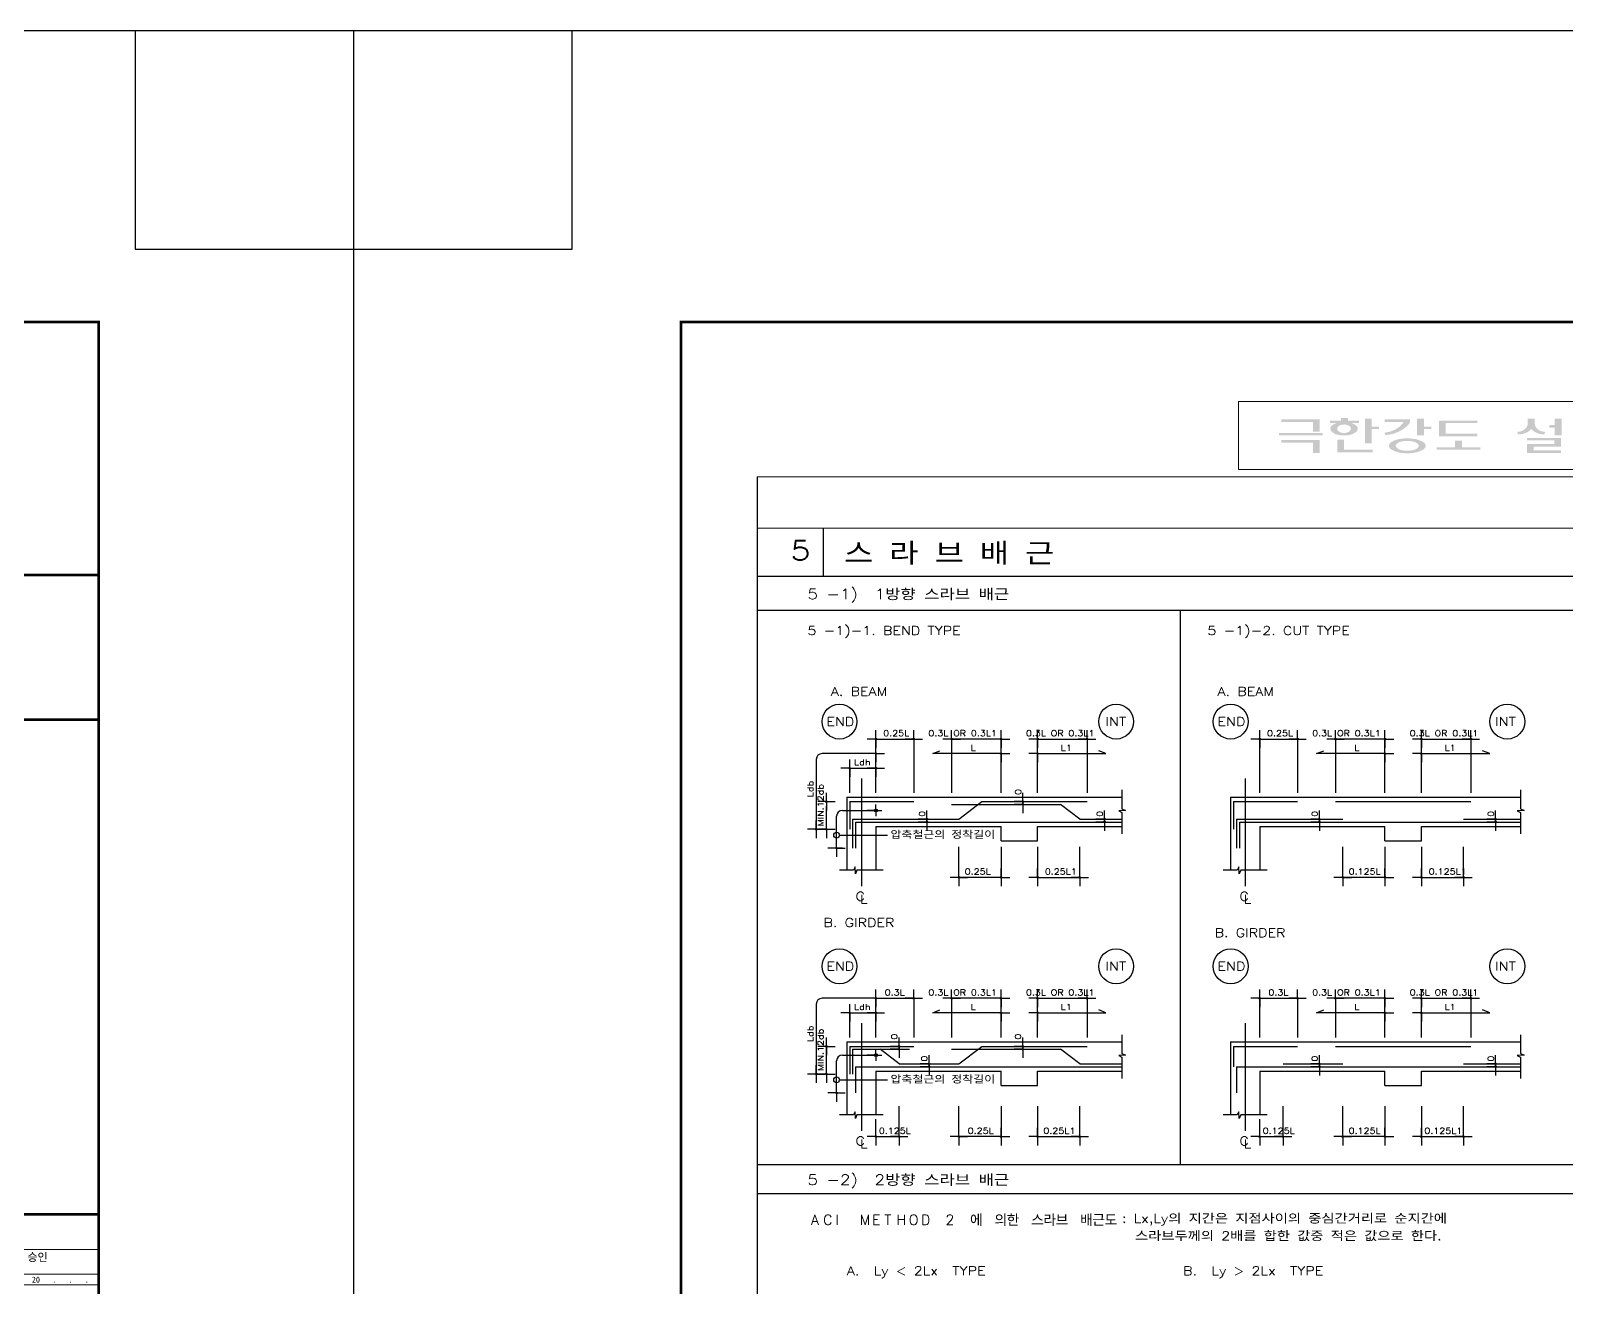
# Model space of a CAD drawing. Header units: millimetres. Extents: x 2237537 to 2823092, y 532110 to 734861.
# Drawn here: x 2626783 to 2669247, y 567281 to 602024 of the extents above; entities that cross this region are included whole.
import ezdxf
from ezdxf.lldxf.tags import DXFTag

# ---------------------------------------------------------------- set-up
doc = ezdxf.new("R2010")
doc.units = ezdxf.units.MM
doc.header["$LTSCALE"] = 300
doc.header["$MEASUREMENT"] = 0
doc.layers.get('0').update_dxf_attribs({"lineweight": 0})
for name, color, linetype in [('1', 1, 'DASHED'), ('2', 2, 'Continuous'), ('3', 3, 'Continuous'), ('4', 4, 'Continuous'), ('6TEX', 6, 'Continuous'), ('A-SHT', 9, 'Continuous'), ('BOX-T2', 4, 'Continuous'), ('FORM', 4, 'Continuous'), ('P', 7, 'Continuous'), ('T', 3, 'Continuous')]:
    doc.layers.add(name, color=color, linetype=linetype)
doc.layers.add('text', color=7, linetype='Continuous', lineweight=30)
doc.layers.add('가구', color=8, linetype='Continuous', lineweight=5)
doc.styles.add('box4', font='GulimChe.ttf')
doc.styles.add('HS', font='romans__.ttf', dxfattribs={"width": 1.1, "bigfont": 'ghs'})
tags = doc.linetypes.add('CENTER', pattern=[45, 40, -2, 1, -2]).pattern_tags.tags
tags[10:11] = [DXFTag(74, 4), DXFTag(75, 0), DXFTag(340, '0'), DXFTag(46, 1.0), DXFTag(50, 0.0), DXFTag(44, 0.0), DXFTag(45, 0.0)]
tags[8:9] = [DXFTag(74, 4), DXFTag(75, 0), DXFTag(340, '0'), DXFTag(46, 1.0), DXFTag(50, 0.0), DXFTag(44, 0.0), DXFTag(45, 0.0)]
tags[6:7] = [DXFTag(74, 4), DXFTag(75, 0), DXFTag(340, '0'), DXFTag(46, 1.0), DXFTag(50, 0.0), DXFTag(44, 0.0), DXFTag(45, 0.0)]
tags[4:5] = [DXFTag(74, 4), DXFTag(75, 0), DXFTag(340, '0'), DXFTag(46, 1.0), DXFTag(50, 0.0), DXFTag(44, 0.0), DXFTag(45, 0.0)]
tags = doc.linetypes.add('DASHED', pattern=[3, 2, -1]).pattern_tags.tags
tags[6:7] = [DXFTag(74, 4), DXFTag(75, 0), DXFTag(340, '0'), DXFTag(46, 1.0), DXFTag(50, 0.0), DXFTag(44, 0.0), DXFTag(45, 0.0)]
tags[4:5] = [DXFTag(74, 4), DXFTag(75, 0), DXFTag(340, '0'), DXFTag(46, 1.0), DXFTag(50, 0.0), DXFTag(44, 0.0), DXFTag(45, 0.0)]

# ---------------------------------------------------------------- blocks, each defined once
blk = doc.blocks.new('P')
at = {"layer": '2'}
for q in [(-600, 0), (0, 600), (600, 0), (0, -600)]:
    blk.add_line((0, 0), q, dxfattribs=at)
at = {"layer": '4'}
for radius in [50, 25]:
    blk.add_circle((0, 0), radius, dxfattribs=at)
blk = doc.blocks.new('0')
at = {"layer": 'P'}
for p in [(0, 0), (0, -200)]:
    blk.add_blockref('P', p, dxfattribs=at)
at = {"layer": 'T', "style": 'HS', "width": 1.2}
blk.add_text('0', height=400, rotation=90, dxfattribs=at).set_placement((-129, 155))
blk = doc.blocks.new('FORM')
for points in [[(156063, 41627), (159038, 41627)], [(156063, 41286), (159038, 41286)], [(155038, 41140), (159038, 41140)], [(155038, 41140), (159038, 41140)]]:
    blk.add_lwpolyline(points)
at = {"layer": 'A-SHT'}
blk.add_lwpolyline([(157038, 42115), (159038, 42115)], dxfattribs=at)
at = {"layer": 'FORM', "flags": 128}
blk.add_lwpolyline([(162564, 26543), (159542, 26543), (159542, 23521), (162564, 23521), (162564, 58478), (159542, 58478), (159542, 55456), (162564, 55456), (162564, 58478), (115719, 58478), (115719, 55456), (118742, 55456), (118742, 58478), (115719, 58478), (115719, 23521), (118742, 23521), (118742, 26543), (115719, 26543), (115719, 23521), (162564, 23521)], dxfattribs=at)
at = {"layer": 'FORM', "const_width": 37.8}
blk.add_lwpolyline([(120245, 27347), (120245, 54452), (159038, 54452), (159038, 27347)], close=True, dxfattribs=at)
at = {"layer": 'FORM', "const_width": 37.5}
for points in [[(159038, 50952), (155038, 50952)], [(159038, 48952), (155038, 48952)], [(155038, 42115), (159038, 42115)]]:
    blk.add_lwpolyline(points, dxfattribs=at)
at = {"layer": 'BOX-T2', "style": 'box4'}
for s, height, p in [('승인', 110.6, (158054, 41468)), ('20   .   .   .', 82.9, (158114, 41171))]:
    blk.add_text(s, height=height, dxfattribs=at).set_placement(p)

msp = doc.modelspace()

# ---------------------------------------------------------------- hatches: boundary and pattern name
at = {"layer": 'text'}
h = msp.add_hatch(color=256, dxfattribs=at)
h.paths.add_polyline_path([(2661364.8, 591206.7), (2661364.8, 591275.6), (2662428.2, 591275.6), (2662428.2, 590940.8), (2662239.1, 590940.8), (2662239.1, 591206.7)])
h.paths.add_polyline_path([(2661305.7, 590832.5), (2661305.7, 590901.4), (2662510.9, 590901.4), (2662510.9, 590832.5)])
h.paths.add_polyline_path([(2661364.8, 590635.6), (2661364.8, 590704.5), (2662428.2, 590704.5), (2662428.2, 590350.1), (2662239.1, 590350.1), (2662239.1, 590635.6)])
h = msp.add_hatch(color=256, dxfattribs=at)
h.paths.add_polyline_path([(2661364.8, 591206.7), (2661364.8, 591275.6), (2662428.2, 591275.6), (2662428.2, 590940.8), (2662239.1, 590940.8), (2662239.1, 591206.7)])
h.paths.add_polyline_path([(2661305.7, 590832.5), (2661305.7, 590901.4), (2662510.9, 590901.4), (2662510.9, 590832.5)])
h.paths.add_polyline_path([(2661364.8, 590635.6), (2661364.8, 590704.5), (2662428.2, 590704.5), (2662428.2, 590350.1), (2662239.1, 590350.1), (2662239.1, 590635.6)])
h = msp.add_hatch(color=256, dxfattribs=at)
h.paths.add_polyline_path([(2662900.8, 591177.1), (2662711.7, 591177.1), (2662711.7, 591246.1), (2663018.9, 591246.1), (2663018.9, 591315), (2663208, 591315), (2663208, 591246.1), (2663515.2, 591246.1), (2663515.2, 591177.1), (2663302.5, 591177.1), (2663331.3, 591166.7), (2663359.1, 591154.4), (2663385.6, 591140.4), (2663410.7, 591124.7), (2663434.2, 591107.3), (2663456.1, 591088.5), (2663469, 591066.9), (2663476.9, 591043.6), (2663479.5, 591019.6), (2663476.9, 590995.5), (2663469, 590972.3), (2663456.1, 590950.7), (2663430.7, 590929.6), (2663403.5, 590910.2), (2663374.5, 590892.7), (2663343.9, 590877.1), (2663312, 590863.6), (2663278.9, 590852.2), (2663214.5, 590840.4), (2663149, 590833.9), (2663083, 590832.8), (2663017.3, 590837.2), (2662952.4, 590847), (2662889, 590862.1), (2662861.9, 590872.5), (2662836, 590884.8), (2662811.4, 590898.9), (2662788.3, 590914.7), (2662766.8, 590932), (2662747.2, 590950.7), (2662734.3, 590972.3), (2662726.4, 590995.5), (2662723.7, 591019.6), (2662726.4, 591043.6), (2662734.3, 591066.9), (2662747.2, 591088.5), (2662768.5, 591107.8), (2662791.8, 591125.5), (2662816.9, 591141.4), (2662843.5, 591155.4), (2662871.6, 591167.3)])
h.paths.add_polyline_path([(2662959.8, 591098.4), (2663003.4, 591119.7), (2663051.4, 591133), (2663101.6, 591137.4), (2663151.9, 591133), (2663199.9, 591119.7), (2663243.4, 591098.4), (2663268.6, 591076.6), (2663284.8, 591049.5), (2663290.3, 591019.6), (2663284.8, 590989.7), (2663268.6, 590962.6), (2663243.4, 590940.8), (2663199.9, 590919.5), (2663151.9, 590906.2), (2663101.6, 590901.8), (2663051.4, 590906.2), (2663003.4, 590919.5), (2662959.8, 590940.8), (2662934.6, 590962.6), (2662918.5, 590989.7), (2662913, 591019.6), (2662918.5, 591049.5), (2662934.6, 591076.6)], flags=16)
h.paths.add_polyline_path([(2663680.6, 590615.9), (2663680.6, 591295.3), (2663869.6, 591295.3), (2663869.6, 591078.7), (2664070.5, 591078.7), (2664070.5, 591009.8), (2663869.6, 591009.8), (2663869.6, 590615.9)])
h.paths.add_polyline_path([(2662912.6, 590714.4), (2663101.6, 590714.4), (2663101.6, 590438.7), (2663893.3, 590438.7), (2663893.3, 590369.7), (2662912.6, 590369.7)])
h = msp.add_hatch(color=256, dxfattribs=at)
h.paths.add_polyline_path([(2665122.1, 590832.5), (2665122.1, 591295.3), (2665311.1, 591295.3), (2665311.1, 591078.7), (2665512, 591078.7), (2665512, 591009.8), (2665311.1, 591009.8), (2665311.1, 590832.5)])
h.paths.add_polyline_path([(2664637.6, 590734.1), (2664707.9, 590744.9), (2664778.9, 590751.4), (2664850.3, 590753.6), (2664921.7, 590751.4), (2664992.7, 590744.9), (2665063, 590734.1), (2665107.8, 590724.6), (2665151.5, 590712.2), (2665194, 590697), (2665234.9, 590679.1), (2665274, 590658.6), (2665311.1, 590635.6), (2665336.5, 590610.1), (2665352.5, 590579.8), (2665358, 590547), (2665352.5, 590514.2), (2665336.5, 590483.9), (2665311.1, 590458.4), (2665274, 590435.4), (2665234.9, 590414.8), (2665194, 590396.9), (2665151.5, 590381.7), (2665107.8, 590369.4), (2665063, 590359.9), (2664992.7, 590349.1), (2664921.7, 590342.5), (2664850.3, 590340.4), (2664778.9, 590342.5), (2664707.9, 590349.1), (2664637.6, 590359.9), (2664592.8, 590369.4), (2664549.1, 590381.7), (2664506.6, 590396.9), (2664465.7, 590414.8), (2664426.6, 590435.4), (2664389.5, 590458.4), (2664364.1, 590483.9), (2664348.1, 590514.2), (2664342.6, 590547), (2664348.1, 590579.8), (2664364.1, 590610.1), (2664389.5, 590635.6), (2664425.9, 590659.5), (2664464.8, 590680.5), (2664505.7, 590698.7), (2664548.3, 590713.7), (2664592.4, 590725.5)])
h.paths.add_polyline_path([(2664684.9, 590665.1), (2664739.2, 590676), (2664794.5, 590682.5), (2664850.3, 590684.7), (2664906.1, 590682.5), (2664961.4, 590676), (2665015.7, 590665.1), (2665040.6, 590658.6), (2665064.5, 590649.9), (2665087.2, 590639.2), (2665108.5, 590626.6), (2665128, 590612.2), (2665145.7, 590596.2), (2665158.3, 590581.6), (2665166.3, 590564.8), (2665168.9, 590547), (2665166.3, 590529.1), (2665158.3, 590512.4), (2665145.7, 590497.7), (2665128, 590481.8), (2665108.5, 590467.4), (2665087.2, 590454.8), (2665064.5, 590444.1), (2665040.6, 590435.4), (2665015.7, 590428.8), (2664961.4, 590418), (2664906.1, 590411.5), (2664850.3, 590409.3), (2664794.5, 590411.5), (2664739.2, 590418), (2664684.9, 590428.8), (2664660, 590435.4), (2664636.1, 590444.1), (2664613.4, 590454.8), (2664592.1, 590467.4), (2664572.6, 590481.8), (2664554.9, 590497.7), (2664542.3, 590512.4), (2664534.4, 590529.1), (2664531.7, 590547), (2664534.4, 590564.8), (2664542.3, 590581.6), (2664554.9, 590596.2), (2664572.6, 590612.2), (2664592.1, 590626.6), (2664613.4, 590639.2), (2664636.1, 590649.9), (2664660, 590658.6)], flags=16)
h.paths.add_polyline_path([(2664732.2, 591177.1), (2664732.2, 591206.7), (2664224.1, 591206.7), (2664224.1, 591275.6), (2664921.2, 591275.6), (2664921.2, 591177.1), (2664838.5, 591088.1), (2664740.8, 591010.4), (2664630.3, 590945.7), (2664509.5, 590895.4), (2664381, 590860.7), (2664247.7, 590842.4), (2664224.1, 590911.3), (2664325.6, 590927.3), (2664423.2, 590955.7), (2664514.5, 590995.9), (2664597.7, 591047), (2664670.8, 591107.9)])
h = msp.add_hatch(color=256, dxfattribs=at)
h.paths.add_polyline_path([(2665724.6, 590812.8), (2665724.6, 591246.1), (2666788, 591246.1), (2666788, 591177.1), (2665913.7, 591177.1), (2665913.7, 590881.7), (2666788, 590881.7), (2666788, 590812.8)])
h.paths.add_polyline_path([(2665665.6, 590438.7), (2665665.6, 590507.6), (2666173.6, 590507.6), (2666173.6, 590684.8), (2666362.7, 590684.8), (2666362.7, 590507.6), (2666870.7, 590507.6), (2666870.7, 590438.7)])
h = msp.add_hatch(color=256, dxfattribs=at)
h.paths.add_polyline_path([(2668928, 590832.5), (2668928, 591049.1), (2668774.4, 591049.1), (2668774.4, 591118.1), (2668928, 591118.1), (2668928, 591295.3), (2669117.1, 591295.3), (2669117.1, 590832.5)])
h.paths.add_polyline_path([(2668160, 590694.7), (2668160, 590763.6), (2669105.2, 590763.6), (2669105.2, 590527.3), (2668349.1, 590527.3), (2668349.1, 590419), (2669105.2, 590419), (2669105.2, 590350.1), (2668160, 590350.1), (2668160, 590596.2), (2668916.2, 590596.2), (2668916.2, 590694.7)])
h.paths.add_polyline_path([(2668183.6, 591177.1), (2668183.6, 591295.3), (2668372.7, 591295.3), (2668372.7, 591177.1), (2668382.4, 591113.3), (2668411.8, 591053.8), (2668458.7, 591002.7), (2668520, 590963.6), (2668591.5, 590939.1), (2668668.1, 590931), (2668632.6, 590862.1), (2668564.4, 590866.4), (2668497.8, 590879.5), (2668434.5, 590901), (2668375.8, 590930.4), (2668323.3, 590966.9), (2668278.2, 591009.8), (2668233, 590966.9), (2668180.5, 590930.4), (2668121.9, 590901), (2668058.5, 590879.5), (2667991.9, 590866.4), (2667923.7, 590862.1), (2667888.3, 590931), (2667964.9, 590939.1), (2668036.3, 590963.6), (2668097.6, 591002.7), (2668144.5, 591053.8), (2668173.9, 591113.3)])

# ---------------------------------------------------------------- linework, layer by layer
for p, q in [((2712465.4, 589685.9, -1000), (2646873.3, 589685.9, -1000)), ((2712465.4, 588273.2, -1000), (2646873.3, 588273.2, -1000))]:
    msp.add_line(p, q)
at = {"layer": '1', "color": 7}
for p, q in [((2648694.2, 588273.2, -1000), (2648694.2, 586931, -1000)), ((2669862.3, 586931, -1000), (2646873.3, 586931, -1000)), ((2669862.3, 585989.2, -1000), (2646873.3, 585989.2, -1000)), ((2646873.3, 570677.8, -1000), (2669862.3, 570677.8, -1000)), ((2646873.3, 569872.5, -1000), (2669862.3, 569872.5, -1000))]:
    msp.add_line(p, q, dxfattribs=at)
at = {"layer": '2'}
for p, q in [((2650155.8, 582439.8, -1000), (2651202.7, 582439.8, -1000)), ((2650155.8, 580950.1, -1000), (2650155.8, 582439.8, -1000)), ((2651202.7, 582439.8, -1000), (2651202.7, 580950.1, -1000)), ((2653618.5, 582439.8, -1000), (2652249.6, 582439.8, -1000)), ((2652249.6, 582439.8, -1000), (2652249.6, 580950.1, -1000)), ((2653618.5, 580950.1, -1000), (2653618.5, 582439.8, -1000)), ((2654625.2, 582439.8, -1000), (2655994.1, 582439.8, -1000)), ((2654625.2, 580950.1, -1000), (2654625.2, 582439.8, -1000)), ((2655994.1, 582439.8, -1000), (2655994.1, 580950.1, -1000)), ((2660769.7, 580950.1, -1000), (2660769.7, 582439.8, -1000)), ((2660769.7, 582439.8, -1000), (2661816.5, 582439.8, -1000)), ((2661816.5, 582439.8, -1000), (2661816.5, 580950.1, -1000)), ((2664232.4, 582439.8, -1000), (2662863.4, 582439.8, -1000)), ((2662863.4, 582439.8, -1000), (2662863.4, 580950.1, -1000)), ((2664232.4, 580950.1, -1000), (2664232.4, 582439.8, -1000)), ((2665239, 582439.8, -1000), (2666608, 582439.8, -1000)), ((2665239, 580950.1, -1000), (2665239, 582439.8, -1000)), ((2666608, 582439.8, -1000), (2666608, 580950.1, -1000)), ((2648505, 581876.1, -1000), (2648505, 579943.5, -1000)), ((2650155.8, 582037.2, -1000), (2648666.1, 582037.2, -1000)), ((2651726.1, 582037.2, -1000), (2651927.5, 582117.7, -1000)), ((2653618.5, 582037.2, -1000), (2651726.1, 582037.2, -1000)), ((2654625.2, 582037.2, -1000), (2656517.6, 582037.2, -1000)), ((2656517.6, 582037.2, -1000), (2656316.2, 582117.7, -1000)), ((2662340, 582037.2, -1000), (2662541.3, 582117.7, -1000)), ((2664232.4, 582037.2, -1000), (2662340, 582037.2, -1000)), ((2665239, 582037.2, -1000), (2667131.4, 582037.2, -1000)), ((2667131.4, 582037.2, -1000), (2666930.1, 582117.7, -1000)), ((2649431.1, 581634.6, -1000), (2650155.8, 581634.6, -1000)), ((2649431.1, 580950.1, -1000), (2649431.1, 581634.6, -1000)), ((2656960.5, 581030.6, -1000), (2656960.5, 580507.2, -1000)), ((2667976.9, 581030.6, -1000), (2667976.9, 580507.2, -1000)), ((2648786.9, 580024, -1000), (2648786.9, 580587.7, -1000)), ((2649350.6, 580829.3, -1000), (2649350.6, 578816.1, -1000)), ((2649350.6, 580829.3, -1000), (2656960.5, 580829.3, -1000)), ((2650155.8, 580466.9, -1000), (2650155.8, 580628, -1000)), ((2656960.5, 580507.2, -1000), (2657062.3, 580461.8, -1000)), ((2659964.4, 580829.3, -1000), (2659964.4, 578816.1, -1000)), ((2659964.4, 580829.3, -1000), (2667976.9, 580829.3, -1000)), ((2667976.9, 580507.2, -1000), (2668078.8, 580461.8, -1000)), ((2649068.7, 579420, -1000), (2649068.7, 580305.8, -1000)), ((2649229.8, 580466.9, -1000), (2650155.8, 580466.9, -1000)), ((2650155.8, 580466.9, -1000), (2649914.3, 580466.9, -1000)), ((2650155.8, 580466.9, -1000), (2650155.8, 580305.8, -1000)), ((2650155.8, 580466.9, -1000), (2650155.8, 580305.8, -1000)), ((2650155.8, 580466.9, -1000), (2650316.9, 580466.9, -1000)), ((2657062.3, 580461.8, -1000), (2656874.8, 580453.8, -1000)), ((2656874.8, 580453.8, -1000), (2656960.5, 580409.1, -1000)), ((2656960.5, 580409.1, -1000), (2656960.5, 579822.7, -1000)), ((2668078.8, 580461.8, -1000), (2667891.3, 580453.8, -1000)), ((2667891.3, 580453.8, -1000), (2667976.9, 580409.1, -1000)), ((2667976.9, 580409.1, -1000), (2667976.9, 579822.7, -1000)), ((2649149.2, 579782.4, -1000), (2650477.9, 579782.4, -1000)), ((2650155.8, 580024, -1000), (2653618.5, 580024, -1000)), ((2650155.8, 580024, -1000), (2650155.8, 578816.1, -1000)), ((2653618.5, 579621.4, -1000), (2653618.5, 580024, -1000)), ((2654625.2, 579621.4, -1000), (2654625.2, 580024, -1000)), ((2654625.2, 580024, -1000), (2656960.5, 580024, -1000)), ((2660769.7, 580024, -1000), (2660769.7, 578816.1, -1000)), ((2660769.7, 580024, -1000), (2664232.4, 580024, -1000)), ((2664232.4, 579621.4, -1000), (2664232.4, 580024, -1000)), ((2665239, 579621.4, -1000), (2665239, 580024, -1000)), ((2665239, 580024, -1000), (2667976.9, 580024, -1000)), ((2649229.8, 579420, -1000), (2649068.7, 579420, -1000)), ((2652450.9, 578614.7, -1000), (2652450.9, 579460.3, -1000)), ((2653618.5, 579621.4, -1000), (2654625.2, 579621.4, -1000)), ((2653618.5, 579460.3, -1000), (2653618.5, 578614.7, -1000)), ((2654625.2, 579460.3, -1000), (2654625.2, 578614.7, -1000)), ((2655792.8, 578614.7, -1000), (2655792.8, 579460.3, -1000)), ((2663064.7, 578614.7, -1000), (2663064.7, 579460.3, -1000)), ((2664232.4, 579621.4, -1000), (2665239, 579621.4, -1000)), ((2664232.4, 579460.3, -1000), (2664232.4, 578614.7, -1000)), ((2665239, 579460.3, -1000), (2665239, 578614.7, -1000)), ((2666406.7, 578614.7, -1000), (2666406.7, 579460.3, -1000)), ((2649534.4, 578816.1, -1000), (2649149.2, 578816.1, -1000)), ((2649579.1, 578901.7, -1000), (2649534.4, 578816.1, -1000)), ((2649587, 578714.2, -1000), (2649579.1, 578901.7, -1000)), ((2649632.4, 578816.1, -1000), (2649587, 578714.2, -1000)), ((2650357.2, 578816.1, -1000), (2649632.4, 578816.1, -1000)), ((2660148.2, 578816.1, -1000), (2659763.1, 578816.1, -1000)), ((2660192.9, 578901.7, -1000), (2660148.2, 578816.1, -1000)), ((2660200.9, 578714.2, -1000), (2660192.9, 578901.7, -1000)), ((2660246.2, 578816.1, -1000), (2660200.9, 578714.2, -1000)), ((2660971, 578816.1, -1000), (2660246.2, 578816.1, -1000)), ((2653618.5, 578614.7, -1000), (2652450.9, 578614.7, -1000)), ((2654625.2, 578614.7, -1000), (2655792.8, 578614.7, -1000)), ((2664232.4, 578614.7, -1000), (2663064.7, 578614.7, -1000)), ((2665239, 578614.7, -1000), (2666406.7, 578614.7, -1000)), ((2648505, 575110.7, -1000), (2648505, 573178, -1000)), ((2650155.8, 575271.7, -1000), (2648666.1, 575271.7, -1000)), ((2650155.8, 575271.7, -1000), (2651202.7, 575271.7, -1000)), ((2650155.8, 574184.6, -1000), (2650155.8, 575271.7, -1000)), ((2651202.7, 575271.7, -1000), (2651202.7, 574184.6, -1000)), ((2652249.6, 575271.7, -1000), (2652249.6, 574184.6, -1000)), ((2653618.5, 575271.7, -1000), (2652249.6, 575271.7, -1000)), ((2653618.5, 574184.6, -1000), (2653618.5, 575271.7, -1000)), ((2654625.2, 574184.6, -1000), (2654625.2, 575271.7, -1000)), ((2654625.2, 575271.7, -1000), (2655994.1, 575271.7, -1000)), ((2655994.1, 575271.7, -1000), (2655994.1, 574184.6, -1000)), ((2660769.7, 574184.6, -1000), (2660769.7, 575271.7, -1000)), ((2660769.7, 575271.7, -1000), (2661816.5, 575271.7, -1000)), ((2661816.5, 575271.7, -1000), (2661816.5, 574184.6, -1000)), ((2662863.4, 575271.7, -1000), (2662863.4, 574184.6, -1000)), ((2664232.4, 575271.7, -1000), (2662863.4, 575271.7, -1000)), ((2664232.4, 574184.6, -1000), (2664232.4, 575271.7, -1000)), ((2665239, 574184.6, -1000), (2665239, 575271.7, -1000)), ((2665239, 575271.7, -1000), (2666608, 575271.7, -1000)), ((2666608, 575271.7, -1000), (2666608, 574184.6, -1000)), ((2649431.1, 574184.6, -1000), (2649431.1, 574869.1, -1000)), ((2649431.1, 574869.1, -1000), (2650155.8, 574869.1, -1000)), ((2651726.1, 574869.1, -1000), (2651927.5, 574949.6, -1000)), ((2653618.5, 574869.1, -1000), (2651726.1, 574869.1, -1000)), ((2654625.2, 574869.1, -1000), (2656517.6, 574869.1, -1000)), ((2656517.6, 574869.1, -1000), (2656316.2, 574949.6, -1000)), ((2662340, 574869.1, -1000), (2662541.3, 574949.6, -1000)), ((2664232.4, 574869.1, -1000), (2662340, 574869.1, -1000)), ((2665239, 574869.1, -1000), (2667131.4, 574869.1, -1000)), ((2667131.4, 574869.1, -1000), (2666930.1, 574949.6, -1000)), ((2656960.5, 574265.1, -1000), (2656960.5, 573741.7, -1000)), ((2667976.9, 574265.1, -1000), (2667976.9, 573741.7, -1000)), ((2648786.9, 573379.3, -1000), (2648786.9, 573943, -1000)), ((2649229.8, 573701.4, -1000), (2650155.8, 573701.4, -1000)), ((2649350.6, 574063.8, -1000), (2649350.6, 572050.6, -1000)), ((2649350.6, 574063.8, -1000), (2656960.5, 574063.8, -1000)), ((2650155.8, 573701.4, -1000), (2649914.3, 573701.4, -1000)), ((2650155.8, 573701.4, -1000), (2650155.8, 573862.5, -1000)), ((2650155.8, 573701.4, -1000), (2650316.9, 573701.4, -1000)), ((2650155.8, 573701.4, -1000), (2650155.8, 573540.4, -1000)), ((2650155.8, 573701.4, -1000), (2650155.8, 573540.4, -1000)), ((2657062.3, 573696.3, -1000), (2656874.8, 573688.3, -1000)), ((2656874.8, 573688.3, -1000), (2656960.5, 573643.7, -1000)), ((2656960.5, 573741.7, -1000), (2657062.3, 573696.3, -1000)), ((2659964.4, 574063.8, -1000), (2659964.4, 572050.6, -1000)), ((2659964.4, 574063.8, -1000), (2667976.9, 574063.8, -1000)), ((2668078.8, 573696.3, -1000), (2667891.3, 573688.3, -1000)), ((2667891.3, 573688.3, -1000), (2667976.9, 573643.7, -1000)), ((2667976.9, 573741.7, -1000), (2668078.8, 573696.3, -1000)), ((2649068.7, 572654.5, -1000), (2649068.7, 573540.4, -1000)), ((2656960.5, 573643.7, -1000), (2656960.5, 573057.2, -1000)), ((2667976.9, 573643.7, -1000), (2667976.9, 573057.2, -1000)), ((2649149.2, 573016.9, -1000), (2650477.9, 573016.9, -1000)), ((2650155.8, 573258.5, -1000), (2650155.8, 572050.6, -1000)), ((2650155.8, 573258.5, -1000), (2653618.5, 573258.5, -1000)), ((2653618.5, 572855.9, -1000), (2653618.5, 573258.5, -1000)), ((2653618.5, 572855.9, -1000), (2654625.2, 572855.9, -1000)), ((2654625.2, 572855.9, -1000), (2654625.2, 573258.5, -1000)), ((2654625.2, 573258.5, -1000), (2656960.5, 573258.5, -1000)), ((2660769.7, 573258.5, -1000), (2660769.7, 572050.6, -1000)), ((2660769.7, 573258.5, -1000), (2664232.4, 573258.5, -1000)), ((2664232.4, 572855.9, -1000), (2664232.4, 573258.5, -1000)), ((2664232.4, 572855.9, -1000), (2665239, 572855.9, -1000)), ((2665239, 572855.9, -1000), (2665239, 573258.5, -1000)), ((2665239, 573258.5, -1000), (2667976.9, 573258.5, -1000)), ((2649534.4, 572050.6, -1000), (2649149.2, 572050.6, -1000)), ((2649579.1, 572136.2, -1000), (2649534.4, 572050.6, -1000)), ((2649587, 571948.7, -1000), (2649579.1, 572136.2, -1000)), ((2649632.4, 572050.6, -1000), (2649587, 571948.7, -1000)), ((2650357.2, 572050.6, -1000), (2649632.4, 572050.6, -1000)), ((2650800.1, 571688.2, -1000), (2650800.1, 572292.2, -1000)), ((2652450.9, 571446.6, -1000), (2652450.9, 572292.2, -1000)), ((2653618.5, 572292.2, -1000), (2653618.5, 571446.6, -1000)), ((2654625.2, 572292.2, -1000), (2654625.2, 571446.6, -1000)), ((2655792.8, 571446.6, -1000), (2655792.8, 572292.2, -1000)), ((2660148.2, 572050.6, -1000), (2659763.1, 572050.6, -1000)), ((2660192.9, 572136.2, -1000), (2660148.2, 572050.6, -1000)), ((2660200.9, 571948.7, -1000), (2660192.9, 572136.2, -1000)), ((2660246.2, 572050.6, -1000), (2660200.9, 571948.7, -1000)), ((2660971, 572050.6, -1000), (2660246.2, 572050.6, -1000)), ((2661413.9, 571688.2, -1000), (2661413.9, 572292.2, -1000)), ((2663064.7, 571446.6, -1000), (2663064.7, 572292.2, -1000)), ((2664232.4, 572292.2, -1000), (2664232.4, 571446.6, -1000)), ((2665239, 572292.2, -1000), (2665239, 571446.6, -1000)), ((2666406.7, 571446.6, -1000), (2666406.7, 572292.2, -1000)), ((2650155.8, 571688.2, -1000), (2650155.8, 571929.8, -1000)), ((2660769.7, 571688.2, -1000), (2660769.7, 571929.8, -1000)), ((2650155.8, 571446.6, -1000), (2650800.1, 571446.6, -1000)), ((2653618.5, 571446.6, -1000), (2652450.9, 571446.6, -1000)), ((2654625.2, 571446.6, -1000), (2655792.8, 571446.6, -1000)), ((2660769.7, 571446.6, -1000), (2661413.9, 571446.6, -1000)), ((2664232.4, 571446.6, -1000), (2663064.7, 571446.6, -1000)), ((2665239, 571446.6, -1000), (2666406.7, 571446.6, -1000))]:
    msp.add_line(p, q, dxfattribs=at)
at = {"layer": '2', "linetype": 'CENTER'}
for p, q in [((2649753.2, 581352.7, -1000), (2649753.2, 578373.2, -1000)), ((2660367, 581352.7, -1000), (2660367, 578373.2, -1000)), ((2649753.2, 574587.2, -1000), (2649753.2, 571607.7, -1000)), ((2660367, 574587.2, -1000), (2660367, 571607.7, -1000))]:
    msp.add_line(p, q, dxfattribs=at)
at = {"layer": '2'}
for centre, radius in [((2649149.2, 582923, -1000), 483.2), ((2656799.4, 582923, -1000), 483.2), ((2659964.4, 582923, -1000), 483.2), ((2667614.6, 582923, -1000), 483.2), ((2649068.7, 579782.4, -1000), 80.5), ((2649149.2, 576157.5, -1000), 483.2), ((2656799.4, 576157.5, -1000), 483.2), ((2659964.4, 576157.5, -1000), 483.2), ((2667614.6, 576157.5, -1000), 483.2), ((2649068.7, 573016.9, -1000), 80.5)]:
    msp.add_circle(centre, radius, dxfattribs=at)
for centre in [(2648666.1, 581876.1, -1000), (2649229.8, 580305.8, -1000), (2648666.1, 575110.7, -1000), (2649229.8, 573540.4, -1000)]:
    msp.add_arc(centre, 161.1, 90, 180, dxfattribs=at)
at = {"layer": '3', "color": 7}
msp.add_line((2658568, 585989.2, -1000), (2658568, 570677.8, -1000), dxfattribs=at)
at = {"layer": '4'}
for p, q in [((2649431.1, 580708.5, -1000), (2649431.1, 579943.5, -1000)), ((2649431.1, 580708.5, -1000), (2651202.7, 580708.5, -1000)), ((2652249.6, 580628, -1000), (2655263, 580628, -1000)), ((2652450.9, 580225.3, -1000), (2653086.6, 580708.5, -1000)), ((2653086.6, 580708.5, -1000), (2655994.1, 580708.5, -1000)), ((2655792.8, 580225.3, -1000), (2655263, 580628, -1000)), ((2660044.9, 580708.5, -1000), (2660044.9, 579943.5, -1000)), ((2660044.9, 580708.5, -1000), (2661816.5, 580708.5, -1000)), ((2662863.4, 580708.5, -1000), (2666608, 580708.5, -1000)), ((2649511.6, 580225.3, -1000), (2652450.9, 580225.3, -1000)), ((2649511.6, 580225.3, -1000), (2649511.6, 579420, -1000)), ((2649592.1, 580144.8, -1000), (2649592.1, 579420, -1000)), ((2649592.1, 580144.8, -1000), (2656960.5, 580144.8, -1000)), ((2655792.8, 580225.3, -1000), (2656960.5, 580225.3, -1000)), ((2660125.5, 580225.3, -1000), (2660125.5, 579420, -1000)), ((2660125.5, 580225.3, -1000), (2663064.7, 580225.3, -1000)), ((2660206, 580144.8, -1000), (2660206, 579420, -1000)), ((2660206, 580144.8, -1000), (2667976.9, 580144.8, -1000)), ((2666406.7, 580225.3, -1000), (2667976.9, 580225.3, -1000)), ((2649431.1, 573943, -1000), (2651202.7, 573943, -1000)), ((2649431.1, 573943, -1000), (2649431.1, 573178, -1000)), ((2649511.6, 573862.5, -1000), (2651081.9, 573862.5, -1000)), ((2649511.6, 573862.5, -1000), (2649511.6, 573178, -1000)), ((2650800.1, 573459.8, -1000), (2650270.3, 573862.5, -1000)), ((2652249.6, 573862.5, -1000), (2655263, 573862.5, -1000)), ((2652450.9, 573459.8, -1000), (2653086.6, 573943, -1000)), ((2653086.6, 573943, -1000), (2655994.1, 573943, -1000)), ((2655792.8, 573459.8, -1000), (2655263, 573862.5, -1000)), ((2660044.9, 573943, -1000), (2660044.9, 573379.3, -1000)), ((2660044.9, 573943, -1000), (2661816.5, 573943, -1000)), ((2662863.4, 573943, -1000), (2666608, 573943, -1000)), ((2649592.1, 573379.3, -1000), (2649592.1, 572654.5, -1000)), ((2649592.1, 573379.3, -1000), (2656960.5, 573379.3, -1000)), ((2650800.1, 573459.8, -1000), (2652450.9, 573459.8, -1000)), ((2655792.8, 573459.8, -1000), (2656960.5, 573459.8, -1000)), ((2660125.5, 573379.3, -1000), (2660125.5, 572654.5, -1000)), ((2660125.5, 573379.3, -1000), (2667976.9, 573379.3, -1000)), ((2661413.9, 573459.8, -1000), (2663064.7, 573459.8, -1000)), ((2666406.7, 573459.8, -1000), (2667976.9, 573459.8, -1000))]:
    msp.add_line(p, q, dxfattribs=at)
for centre, radius in [((2650155.8, 580466.9, -1000), 40.3), ((2650155.8, 580466.9, -1000), 30.2), ((2650155.8, 580466.9, -1000), 20.1), ((2650155.8, 580466.9, -1000), 10.1), ((2650155.8, 573701.4, -1000), 40.3), ((2650155.8, 573701.4, -1000), 30.2), ((2650155.8, 573701.4, -1000), 20.1), ((2650155.8, 573701.4, -1000), 10.1)]:
    msp.add_circle(centre, radius, dxfattribs=at)
at = {"layer": '6TEX', "color": 7}
msp.add_line((2646873.3, 589685.9, -1000), (2646873.3, 541857.8, -1000), dxfattribs=at)
at = {"layer": '가구'}
for p, q in [((2660186.3, 591773.1), (2698995, 591773.1)), ((2660186.3, 589888.4), (2660186.3, 591773.1)), ((2660186.3, 589888.4), (2698995, 589888.4))]:
    msp.add_line(p, q, dxfattribs=at)

# ---------------------------------------------------------------- block references
at = {"xscale": 2, "yscale": 2, "zscale": 2}
for p in [(2310586.8, 485067.7), (2404275.7, 485067.7)]:
    msp.add_blockref('FORM', p, dxfattribs=at)
at = {"layer": '2', "xscale": 0.4026408749632537, "yscale": 0.4026408749632537, "zscale": 0.4026408749999746}
for name, p in [('P', (2648786.9, 580708.5, -1000)), ('P', (2648786.9, 579943.5, -1000)), ('0', (2651565.1, 580225.3, -1000)), ('0', (2656477.3, 580225.3, -1000)), ('0', (2662420.5, 580225.3, -1000)), ('0', (2667292.5, 580225.3, -1000)), ('P', (2648786.9, 573943, -1000)), ('0', (2651625.5, 573459.8, -1000)), ('0', (2662420.5, 573459.8, -1000)), ('0', (2667292.5, 573459.8, -1000)), ('P', (2648786.9, 573178, -1000))]:
    msp.add_blockref(name, p, dxfattribs=at)
at = {"layer": 'P', "yscale": 0.4026408749632537, "zscale": 0.4026408749999746}
for p, xscale in [((2650155.8, 582439.8, -1000), 0.4026408749632537), ((2651202.7, 582439.8, -1000), 0.4026408749632537), ((2652249.6, 582439.8, -1000), 0.4026408749632537), ((2653618.5, 582439.8, -1000), 0.4026408749632537), ((2654625.2, 582439.8, -1000), 0.4026408749632537), ((2655994.1, 582439.8, -1000), 0.4026408749632537), ((2660769.7, 582439.8, -1000), 0.4026408749632537), ((2661816.5, 582439.8, -1000), 0.4026408749632537), ((2662863.4, 582439.8, -1000), 0.4026408749632537), ((2664232.4, 582439.8, -1000), 0.4026408749632537), ((2665239, 582439.8, -1000), 0.4026408749632537), ((2666608, 582439.8, -1000), 0.4026408749632537), ((2650155.8, 582037.2, -1000), 0.4026408749632537), ((2653618.5, 582037.2, -1000), 0.4026408749632537), ((2654625.2, 582037.2, -1000), -0.4026408749632537), ((2664232.4, 582037.2, -1000), 0.4026408749632537), ((2665239, 582037.2, -1000), -0.4026408749632537), ((2649431.1, 581634.6, -1000), 0.4026408749632537), ((2650155.8, 581634.6, -1000), 0.4026408749632537), ((2654222.5, 580708.5, -1000), 0.4026408749632537), ((2654222.5, 580628, -1000), 0.4026408749632537), ((2648505, 579943.5, -1000), 0.4026408749632537), ((2649068.7, 579420, -1000), 0.4026408749632537), ((2652450.9, 578614.7, -1000), 0.4026408749632537), ((2653618.5, 578614.7, -1000), 0.4026408749632537), ((2654625.2, 578614.7, -1000), 0.4026408749632537), ((2655792.8, 578614.7, -1000), 0.4026408749632537), ((2663064.7, 578614.7, -1000), 0.4026408749632537), ((2664232.4, 578614.7, -1000), 0.4026408749632537), ((2665239, 578614.7, -1000), 0.4026408749632537), ((2666406.7, 578614.7, -1000), 0.4026408749632537), ((2650155.8, 575271.7, -1000), 0.4026408749632537), ((2650155.8, 575271.7, -1000), 0.4026408749632537), ((2651202.7, 575271.7, -1000), 0.4026408749632537), ((2652249.6, 575271.7, -1000), 0.4026408749632537), ((2653618.5, 575271.7, -1000), 0.4026408749632537), ((2654625.2, 575271.7, -1000), 0.4026408749632537), ((2655994.1, 575271.7, -1000), 0.4026408749632537), ((2660769.7, 575271.7, -1000), 0.4026408749632537), ((2661816.5, 575271.7, -1000), 0.4026408749632537), ((2662863.4, 575271.7, -1000), 0.4026408749632537), ((2664232.4, 575271.7, -1000), 0.4026408749632537), ((2665239, 575271.7, -1000), 0.4026408749632537), ((2666608, 575271.7, -1000), 0.4026408749632537), ((2649431.1, 574869.1, -1000), 0.4026408749632537), ((2650155.8, 574869.1, -1000), 0.4026408749632537), ((2653618.5, 574869.1, -1000), 0.4026408749632537), ((2654625.2, 574869.1, -1000), -0.4026408749632537), ((2664232.4, 574869.1, -1000), 0.4026408749632537), ((2665239, 574869.1, -1000), -0.4026408749632537), ((2650795.8, 573943, -1000), 0.4026408749632537), ((2654218.3, 573943, -1000), 0.4026408749632537), ((2650795.8, 573862.5, -1000), 0.4026408749632537), ((2654218.3, 573862.5, -1000), 0.4026408749632537), ((2648505, 573178, -1000), 0.4026408749632537), ((2649068.7, 572654.5, -1000), 0.4026408749632537), ((2650155.8, 571446.6, -1000), 0.4026408749632537), ((2650800.1, 571446.6, -1000), 0.4026408749632537), ((2652450.9, 571446.6, -1000), 0.4026408749632537), ((2653618.5, 571446.6, -1000), 0.4026408749632537), ((2654625.2, 571446.6, -1000), 0.4026408749632537), ((2655792.8, 571446.6, -1000), 0.4026408749632537), ((2660769.7, 571446.6, -1000), 0.4026408749632537), ((2661413.9, 571446.6, -1000), 0.4026408749632537), ((2663064.7, 571446.6, -1000), 0.4026408749632537), ((2664232.4, 571446.6, -1000), 0.4026408749632537), ((2665239, 571446.6, -1000), 0.4026408749632537), ((2666406.7, 571446.6, -1000), 0.4026408749632537)]:
    msp.add_blockref('P', p, dxfattribs=dict(at, xscale=xscale))

# ---------------------------------------------------------------- texts
at = {"layer": '1', "color": 2, "style": 'HS', "width": 1.2}
for s, height, p in [('5', 536.9, (2647791.2, 587386.9, -1000)), ('스 라 브 배 근', 536.85, (2649278.4, 587314.2, -1000))]:
    msp.add_text(s, height=height, dxfattribs=at).set_placement(p)
at = {"layer": '1', "color": 4, "style": 'HS', "width": 1.2}
for s, p in [('5 -1)  1방향 스라브 배근', (2648263.4, 586308, -1000)), ('5 -2)  2방향 스라브 배근', (2648263.4, 570114.1, -1000))]:
    msp.add_text(s, height=281.849, dxfattribs=at).set_placement(p)
at = {"layer": 'text', "style": 'HS', "width": 1.2}
for s, height, p in [('5 -1)-1. BEND TYPE', 241.585, (2648263.4, 585316.8, -1000)), ('5 -1)-2. CUT TYPE', 241.585, (2659323, 585316.8, -1000)), ('A. BEAM', 241.58, (2648907.7, 583635.8, -1000)), ('A. BEAM', 241.58, (2659602, 583635.8, -1000)), ('END', 241.58, (2648786.9, 582802.2, -1000)), ('INT', 241.58, (2656505.3, 582802.2, -1000)), ('END', 241.58, (2659602, 582802.2, -1000)), ('INT', 241.58, (2667279.4, 582802.2, -1000)), ('0.25L', 161.06, (2650357.2, 582520.4, -1000)), ('0.3L OR 0.3L1', 161.056, (2651605.3, 582520.4, -1000)), ('0.3L OR 0.3L1', 161.056, (2654303, 582520.4, -1000)), ('0.25L', 161.06, (2660971, 582520.4, -1000)), ('0.3L OR 0.3L1', 161.056, (2662219.2, 582520.4, -1000)), ('0.3L OR 0.3L1', 161.056, (2664916.9, 582520.4, -1000)), ('L', 161.1, (2652773, 582117.7, -1000)), ('L1', 161.06, (2655268.2, 582117.7, -1000)), ('L', 161.1, (2663386.8, 582117.7, -1000)), ('L1', 161.06, (2665882.1, 582117.7, -1000)), ('Ldh', 161.06, (2649551.9, 581715.1, -1000)), ('압축철근의 정착길이', 201.32, (2650558.5, 579701.9, -1000)), ('0.25L', 161.06, (2652611.9, 578695.3, -1000)), ('0.25L1', 161.06, (2654826.5, 578695.3, -1000)), ('0.125L', 161.06, (2663225.8, 578695.3, -1000)), ('0.125L1', 161.06, (2665440.3, 578695.3, -1000)), ('C', 241.6, (2649592.1, 577970.5, -1000)), ('L', 241.6, (2649712.9, 577890, -1000)), ('C', 241.6, (2660206, 577970.5, -1000)), ('L', 241.6, (2660326.8, 577890, -1000)), ('B. GIRDER', 241.58, (2648706.3, 577244.7, -1000)), ('B. GIRDER', 241.58, (2659521.5, 576963.9, -1000)), ('END', 241.58, (2648786.9, 576036.7, -1000)), ('INT', 241.58, (2656505.3, 576036.7, -1000)), ('END', 241.58, (2659602, 576036.7, -1000)), ('INT', 241.58, (2667279.4, 576036.7, -1000)), ('0.3L', 161.06, (2650397.4, 575352.2, -1000)), ('0.3L OR 0.3L1', 161.056, (2651605.3, 575352.2, -1000)), ('0.3L OR 0.3L1', 161.056, (2654303, 575352.2, -1000)), ('0.3L', 161.06, (2661011.3, 575352.2, -1000)), ('0.3L OR 0.3L1', 161.056, (2662219.2, 575352.2, -1000)), ('0.3L OR 0.3L1', 161.056, (2664916.9, 575352.2, -1000)), ('Ldh', 161.06, (2649551.9, 574949.6, -1000)), ('L', 161.1, (2652773, 574949.6, -1000)), ('L1', 161.06, (2655268.2, 574949.6, -1000)), ('L', 161.1, (2663386.8, 574949.6, -1000)), ('L1', 161.06, (2665882.1, 574949.6, -1000)), ('압축철근의 정착길이', 201.32, (2650558.5, 572936.4, -1000)), ('0.125L', 161.06, (2650236.4, 571527.2, -1000)), ('0.25L', 161.06, (2652692.5, 571527.2, -1000)), ('0.25L1', 161.06, (2654786.2, 571527.2, -1000)), ('0.125L', 161.06, (2660850.2, 571527.2, -1000)), ('0.125L', 161.06, (2663225.8, 571527.2, -1000)), ('0.125L1', 161.06, (2665319.5, 571527.2, -1000)), ('C', 241.6, (2649592.1, 571205, -1000)), ('L', 241.6, (2649712.9, 571124.5, -1000)), ('C', 241.6, (2660206, 571205, -1000)), ('L', 241.6, (2660326.8, 571124.5, -1000)), ('A.  Ly < 2Lx  TYPE', 241.585, (2649350.6, 567617.7, -1000)), ('B.  Ly > 2Lx  TYPE', 241.585, (2658651.6, 567617.7, -1000))]:
    msp.add_text(s, height=height, dxfattribs=at).set_placement(p)
for s, height, p in [('Ldb', 161.06, (2648424.5, 580829.3, -1000)), ('MIN.12db', 161.06, (2648706.3, 580024, -1000)), ('0', 161.1, (2654170.7, 580891.8, -1000)), ('Ldb', 161.06, (2648424.5, 574063.8, -1000)), ('MIN.12db', 161.06, (2648706.3, 573258.5, -1000)), ('0', 161.1, (2650744, 574126.3, -1000)), ('0', 161.1, (2654166.4, 574126.3, -1000))]:
    msp.add_text(s, height=height, rotation=90, dxfattribs=at).set_placement(p)
at = {"layer": 'text', "style": 'HS'}
for s, p in [('A', (2648360.1, 569006.3, -1000)), ('C', (2648698.3, 569006.3, -1000)), ('I', (2649036.5, 569006.3, -1000)), ('M', (2649712.9, 569006.3, -1000)), ('E', (2650051.2, 569006.3, -1000)), ('T', (2650389.4, 569006.3, -1000)), ('H', (2650727.6, 569006.3, -1000)), ('O', (2651065.8, 569006.3, -1000)), ('D', (2651404, 569006.3, -1000)), ('2', (2652080.5, 569006.3, -1000)), ('에', (2652756.9, 569006.3, -1000)), ('의', (2653433.3, 569006.3, -1000)), ('한', (2653771.6, 569006.3, -1000)), ('스', (2654448, 569006.3, -1000)), ('라', (2654786.2, 569006.3, -1000)), ('브', (2655124.4, 569006.3, -1000)), ('배', (2655800.9, 569006.3, -1000)), ('근', (2656139.1, 569006.3, -1000)), ('도', (2656477.3, 569006.3, -1000))]:
    msp.add_text(s, height=281.8, dxfattribs=at).set_placement(p)
at = {"layer": 'text', "color": 3, "style": 'HS', "width": 1.2}
for s, p in [(': Lx,Ly의 지간은 지점사이의 중심간거리로 순지간에', (2656960.5, 569067.2, -1000)), ('스라브두께의 2배를 합한 값중 적은 값으로 한다.', (2657322.8, 568584.1, -1000))]:
    msp.add_text(s, height=241.585, dxfattribs=at).set_placement(p)

doc.saveas('drawing.dxf')
